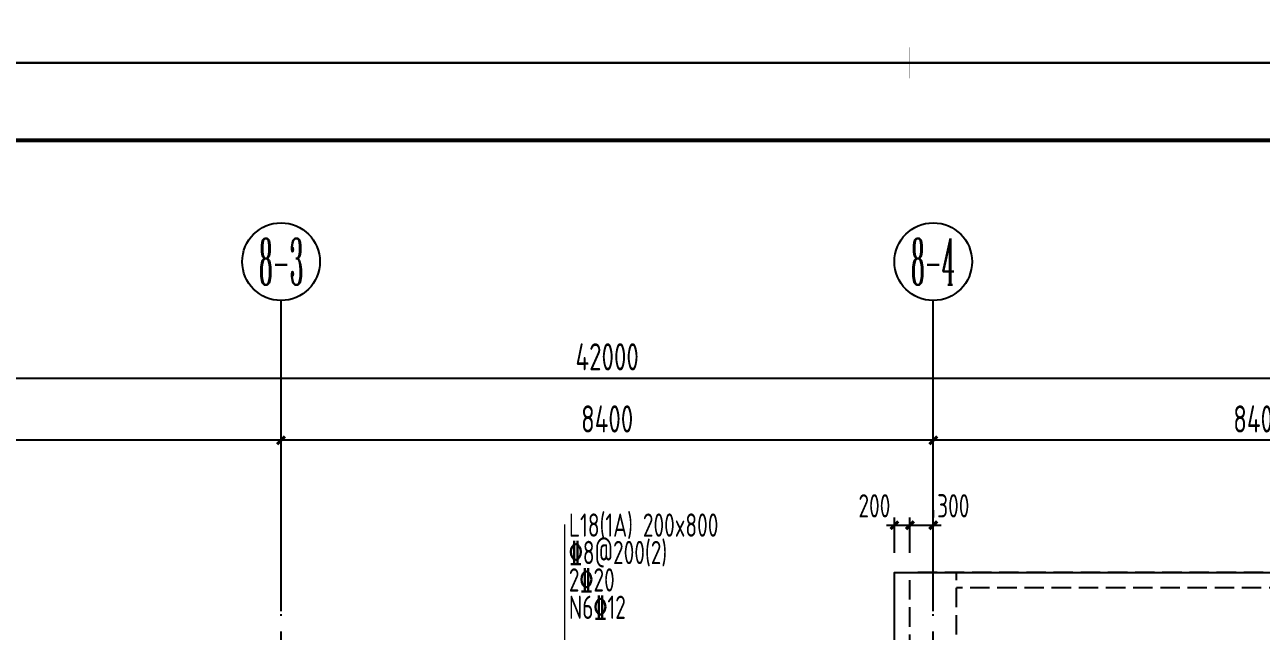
# Model space of a CAD drawing. Extents: x -765033 to 1614171, y -1073 to 729564.
# Drawn here: x 1034701 to 1050628, y 150859 to 158668 of the extents above; entities that cross this region are included whole.
import ezdxf
from ezdxf.enums import TextEntityAlignment as Align

# ---------------------------------------------------------------- set-up
doc = ezdxf.new("R2010")
doc.units = 0
doc.header["$LTSCALE"] = 1000
doc.header["$MEASUREMENT"] = 0
for name, pattern in [('109-34 轴网$0$L1$0$$AUDIT_BAD_LTYPE1', [0]), ('DASH', [0.35, 0.25, -0.1]), ('DOTE', [2.42, 2, -0.2, 0.02, -0.2])]:
    doc.linetypes.add(name, pattern=pattern)
doc.layers.get('Defpoints').update_dxf_attribs({"color": 167})
for name, color, linetype in [('a-dote', 14, 'DOTE'), ('a-dote-dim', 3, 'Continuous'), ('A-TECH_结构', 21, 'Continuous'), ('DIM', 3, 'Continuous'), ('s-beam', 4, 'DASH'), ('s-dim', 3, 'Continuous'), ('s-dote-text', 7, 'Continuous')]:
    doc.layers.add(name, color=color, linetype=linetype)
for name, color, linetype, lineweight in [('梁名称编号', 2, 'Continuous', 18), ('梁标注引线', 2, 'Continuous', 18), ('梁集中标注', 2, 'Continuous', 18)]:
    doc.layers.add(name, color=color, linetype=linetype, lineweight=lineweight)
doc.styles.add('TSSD_Axis', font='Complex.shx', dxfattribs={"width": 0.7, "bigfont": 'hztxt.shx'})
doc.styles.add('TSSD_Dimension', font='tssdeng.shx', dxfattribs={"width": 0.7, "bigfont": 'Hztxt.shx'})
doc.styles.add('TSSD_Rein', font='Tssdeng.shx', dxfattribs={"width": 0.7, "bigfont": 'Hztxt.shx'})
doc.dimstyles.new('TSSD_100_100', dxfattribs={"dimtxt": 300, "dimasz": 100, "dimexe": 100, "dimexo": 250, "dimgap": 100, "dimtad": 1, "dimdec": 0, "dimzin": 0, "dimdsep": 46, "dimtxsty": 'TSSD_Dimension', "dimblk": 'ARCHTICK', "dimblk1": 'ARCHTICK', "dimblk2": 'ARCHTICK', "dimcen": 0, "dimdle": 100, "dimclrt": 7, "dimadec": 0, "dimazin": 0, "dimtfac": 1, "dimtdec": 0, "dimtix": 1, "dimtmove": 2, "dimatfit": 3, "dimfxl": 1, "dimtolj": 1, "dimtzin": 0, "dimarcsym": 0})

# ---------------------------------------------------------------- blocks, each defined once
blk = doc.blocks.new('图框-A1')
for points, const_width in [([(0, 0), (841, 0), (841, 594), (0, 594)], 0.05), ([(766, 584), (25, 584), (25, 10), (766, 10)], 0.5)]:
    blk.add_lwpolyline(points, close=True, dxfattribs=dict(const_width=const_width))
at = {"const_width": 0.05}
for points in [[(420.5, 594), (420.5, 592)], [(420.5, 0), (420.5, 2)]]:
    blk.add_lwpolyline(points, dxfattribs=at)
blk = doc.blocks.new('_ArchTick')
at = {"color": 0, "linetype": 'ByBlock', "const_width": 0.4}
blk.add_lwpolyline([(-0.5, -0.5), (0.5, 0.5)], dxfattribs=at)
blk = doc.blocks.new('*D1025')
at = {"layer": 'Defpoints', "color": 0, "transparency": 16777216}
for p in [(25200, 40000), (25200, 37800), (33600, 37800)]:
    blk.add_point(p, dxfattribs=at)
at = {"layer": 's-dim', "color": 0, "lineweight": -2, "transparency": 16777216}
for p, q in [((33700, 40000), (25100, 40000)), ((25200, 38050), (25200, 40100)), ((33600, 38050), (33600, 40100))]:
    blk.add_line(p, q, dxfattribs=at)
at = {"layer": 's-dim', "color": 0, "lineweight": -2, "transparency": 16777216, "xscale": 100, "yscale": 100, "zscale": 100, "rotation": 180}
blk.add_blockref('_ArchTick', (25200, 40000), dxfattribs=at)
at = {"layer": 's-dim', "color": 0, "lineweight": -2, "transparency": 16777216, "xscale": 100, "yscale": 100, "zscale": 100}
blk.add_blockref('_ArchTick', (33600, 40000), dxfattribs=at)
at = {"layer": 's-dim', "color": 7, "transparency": 16777216, "insert": (29400, 40275), "char_height": 350, "attachment_point": 5, "style": 'TSSD_Dimension'}
blk.add_mtext('\\A1;8400', dxfattribs=at)
blk = doc.blocks.new('*D1026')
at = {"layer": 'Defpoints', "color": 0, "transparency": 16777216}
for p in [(16800, 40000), (16800, 37800), (25200, 37800)]:
    blk.add_point(p, dxfattribs=at)
at = {"layer": 's-dim', "color": 0, "lineweight": -2, "transparency": 16777216}
for p, q in [((25300, 40000), (16700, 40000)), ((16800, 38050), (16800, 40100)), ((25200, 38050), (25200, 40100))]:
    blk.add_line(p, q, dxfattribs=at)
at = {"layer": 's-dim', "color": 0, "lineweight": -2, "transparency": 16777216, "xscale": 100, "yscale": 100, "zscale": 100, "rotation": 180}
blk.add_blockref('_ArchTick', (16800, 40000), dxfattribs=at)
at = {"layer": 's-dim', "color": 0, "lineweight": -2, "transparency": 16777216, "xscale": 100, "yscale": 100, "zscale": 100}
blk.add_blockref('_ArchTick', (25200, 40000), dxfattribs=at)
at = {"layer": 's-dim', "color": 7, "transparency": 16777216, "insert": (21000, 40275), "char_height": 350, "attachment_point": 5, "style": 'TSSD_Dimension'}
blk.add_mtext('\\A1;8400', dxfattribs=at)
blk = doc.blocks.new('*D1027')
at = {"layer": 'Defpoints', "color": 0, "transparency": 16777216}
for p in [(8400, 40000), (8400, 37800), (16800, 37800)]:
    blk.add_point(p, dxfattribs=at)
at = {"layer": 's-dim', "color": 0, "lineweight": -2, "transparency": 16777216}
for p, q in [((16900, 40000), (8300, 40000)), ((8400, 38050), (8400, 40100)), ((16800, 38050), (16800, 40100))]:
    blk.add_line(p, q, dxfattribs=at)
at = {"layer": 's-dim', "color": 0, "lineweight": -2, "transparency": 16777216, "xscale": 100, "yscale": 100, "zscale": 100, "rotation": 180}
blk.add_blockref('_ArchTick', (8400, 40000), dxfattribs=at)
at = {"layer": 's-dim', "color": 0, "lineweight": -2, "transparency": 16777216, "xscale": 100, "yscale": 100, "zscale": 100}
blk.add_blockref('_ArchTick', (16800, 40000), dxfattribs=at)
at = {"layer": 's-dim', "color": 7, "transparency": 16777216, "insert": (12600, 40275), "char_height": 350, "attachment_point": 5, "style": 'TSSD_Dimension'}
blk.add_mtext('\\A1;8400', dxfattribs=at)
blk = doc.blocks.new('ts_axno')
at = {"color": 0, "linetype": 'ByBlock', "lineweight": -2}
blk.add_circle((0, 0), 0.5, dxfattribs=at)
at = {"color": 0, "linetype": 'ByBlock', "lineweight": -2, "style": 'TSSD_Axis', "width": 0.7}
blk.add_attdef('A', text='', height=0.6, dxfattribs=at).set_placement((0, 0), align=Align.MIDDLE_CENTER)
blk = doc.blocks.new('*D1034')
at = {"layer": 'a-dote-dim', "color": 0, "lineweight": -2, "transparency": 16777216}
for p, q in [((-100, 40800), (42100, 40800)), ((0, 37250), (0, 40900)), ((42000, 37250), (42000, 40900))]:
    blk.add_line(p, q, dxfattribs=at)
at = {"layer": 'Defpoints', "color": 0, "transparency": 16777216}
for p in [(42000, 40800), (0, 37000), (42000, 37000)]:
    blk.add_point(p, dxfattribs=at)
at = {"layer": 'a-dote-dim', "color": 0, "lineweight": -2, "transparency": 16777216, "xscale": 100, "yscale": 100, "zscale": 100, "rotation": 180}
blk.add_blockref('_ArchTick', (0, 40800), dxfattribs=at)
at = {"layer": 'a-dote-dim', "color": 0, "lineweight": -2, "transparency": 16777216, "xscale": 100, "yscale": 100, "zscale": 100}
blk.add_blockref('_ArchTick', (42000, 40800), dxfattribs=at)
at = {"layer": 'a-dote-dim', "color": 7, "transparency": 16777216, "insert": (21000, 41075), "char_height": 350, "attachment_point": 5, "style": 'TSSD_Dimension'}
blk.add_mtext('\\A1;42000', dxfattribs=at)
blk = doc.blocks.new('*D1823')
at = {"layer": 'Defpoints', "color": 0, "transparency": 16777216}
for p in [(1046103, 152224), (1045903, 151617), (1046103, 151617)]:
    blk.add_point(p, dxfattribs=at)
at = {"layer": 'DIM', "color": 0, "lineweight": -2, "transparency": 16777216}
for p, q in [((1045903, 151867), (1045903, 152324)), ((1046103, 151867), (1046103, 152324)), ((1045803, 152224), (1046203, 152224))]:
    blk.add_line(p, q, dxfattribs=at)
at = {"layer": 'DIM', "color": 0, "lineweight": -2, "transparency": 16777216, "xscale": 100, "yscale": 100, "zscale": 100, "rotation": 180}
blk.add_blockref('_ArchTick', (1045903, 152224), dxfattribs=at)
at = {"layer": 'DIM', "color": 0, "lineweight": -2, "transparency": 16777216, "xscale": 100, "yscale": 100, "zscale": 100}
blk.add_blockref('_ArchTick', (1046103, 152224), dxfattribs=at)
at = {"layer": 'DIM', "color": 7, "transparency": 16777216, "insert": (1045645, 152474), "char_height": 300, "attachment_point": 5, "style": 'TSSD_Dimension'}
blk.add_mtext('\\A1;200', dxfattribs=at)
blk = doc.blocks.new('*D1824')
at = {"layer": 'Defpoints', "color": 0, "transparency": 16777216}
for p in [(1046403, 152224), (1046403, 152170), (1046103, 151617)]:
    blk.add_point(p, dxfattribs=at)
at = {"layer": 'DIM', "color": 0, "lineweight": -2, "transparency": 16777216}
for p, q in [((1046403, 152420), (1046403, 152324)), ((1046103, 151867), (1046103, 152324)), ((1046003, 152224), (1046503, 152224))]:
    blk.add_line(p, q, dxfattribs=at)
at = {"layer": 'DIM', "color": 0, "lineweight": -2, "transparency": 16777216, "xscale": 100, "yscale": 100, "zscale": 100, "rotation": 180}
blk.add_blockref('_ArchTick', (1046103, 152224), dxfattribs=at)
at = {"layer": 'DIM', "color": 0, "lineweight": -2, "transparency": 16777216, "xscale": 100, "yscale": 100, "zscale": 100}
blk.add_blockref('_ArchTick', (1046403, 152224), dxfattribs=at)
at = {"layer": 'DIM', "color": 7, "transparency": 16777216, "insert": (1046661, 152474), "char_height": 300, "attachment_point": 5, "style": 'TSSD_Dimension'}
blk.add_mtext('\\A1;300', dxfattribs=at)
blk = doc.blocks.new('A$C45ED3BFD')
at = {"layer": 'a-dote'}
for p, q in [((16800, -5600), (16800, 37800)), ((25200, -5600), (25200, 37800))]:
    blk.add_line(p, q, dxfattribs=at)
at = {"layer": 's-dote-text'}
for p, q in [((16800, 37800), (16800, 41800)), ((25200, 37800), (25200, 41800))]:
    blk.add_line(p, q, dxfattribs=at)
ref = blk.add_blockref('ts_axno', (16800, 42300), dxfattribs=dict(at, xscale=1000, yscale=1000, zscale=1000))
ref.add_attrib('3', '8-3', dxfattribs={"height": 600, "rotation": 360, "style": 'TSSD_Axis', "width": 0.333333}).set_placement((16800, 42300), align=Align.MIDDLE_CENTER)
ref = blk.add_blockref('ts_axno', (25200, 42300), dxfattribs=dict(at, xscale=1000, yscale=1000, zscale=1000))
ref.add_attrib('4', '8-4', dxfattribs={"height": 600, "rotation": 360, "style": 'TSSD_Axis', "width": 0.333333}).set_placement((25200, 42300), align=Align.MIDDLE_CENTER)
at = {"layer": 'a-dote-dim'}
dim = blk.add_linear_dim(base=(42000, 40800), p1=(0, 37000), p2=(42000, 37000), dimstyle='TSSD_100_100', dxfattribs=at)
dim.commit()
dim.dimension.update_dxf_attribs({"geometry": '*D1034', "text_midpoint": (21000, 41075)})
at = {"layer": 's-dim'}
for base, p1, p2, picture, middle in [((8400, 40000), (16800, 37800), (8400, 37800), '*D1027', (12600, 40275)), ((16800, 40000), (25200, 37800), (16800, 37800), '*D1026', (21000, 40275)), ((25200, 40000), (33600, 37800), (25200, 37800), '*D1025', (29400, 40275))]:
    dim = blk.add_linear_dim(base=base, p1=p1, p2=p2, dimstyle='TSSD_100_100', dxfattribs=at)
    dim.commit()
    dim.dimension.update_dxf_attribs({"geometry": picture, "text_midpoint": middle})

msp = doc.modelspace()

# ---------------------------------------------------------------- linework, layer by layer
for points in [[(1088143.9, 158178.8), (1088143.9, 217578.8), (1004043.9, 217578.8), (1004043.9, 158178.8)], [(1088143.9, 98778.8), (1088143.9, 158178.8), (1004043.9, 158178.8), (1004043.9, 98778.8)]]:
    msp.add_lwpolyline(points, close=True)
at = {"layer": 'A-TECH_结构'}
msp.add_lwpolyline([(1066503, 126817.3), (1054303, 126817.3), (1054303, 129617.3), (1048303, 129617.3), (1048303, 125417.3), (1041303, 125417.3), (1041303, 112817.3), (1030103, 112817.3), (1030103, 110017.3), (1016503, 110017.3), (1016503, 130617.3), (1017903, 130617.3), (1017903, 141817.3), (1029103, 141817.3), (1029103, 143217.3), (1034703, 143217.3), (1034703, 150217.3), (1045903, 150217.3), (1045902.9, 151617.2), (1063703, 151617.3), (1063703, 141817.3), (1066503.1, 141817.2), (1066503, 126817.3)], dxfattribs=at)
at = {"layer": 's-beam'}
for p, q in [((1046103, 150217.3), (1046103, 151617.3)), ((1063603, 151617.3), (1046203, 151617.3)), ((1046703, 147317.3), (1046703, 151617.3)), ((1054478, 151417.3), (1046703, 151417.3))]:
    msp.add_line(p, q, dxfattribs=at)
at = {"layer": '梁标注引线'}
msp.add_line((1041659.5, 150117.3), (1041659.5, 152233), dxfattribs=at)

# ---------------------------------------------------------------- block references
at = {"xscale": 100, "yscale": 100, "zscale": 100}
for p in [(1004043.9, 158178.8), (1004043.9, 98778.8)]:
    msp.add_blockref('图框-A1', p, dxfattribs=at)
at = {"layer": 's-dim', "linetype": '109-34 轴网$0$L1$0$$AUDIT_BAD_LTYPE1'}
msp.add_blockref('A$C45ED3BFD', (1021203, 113317.3), dxfattribs=at)

# ---------------------------------------------------------------- texts
at = {"layer": '梁名称编号', "color": 50, "linetype": 'Continuous', "style": 'TSSD_Rein', "width": 0.7}
msp.add_text('L18(1A) 200x800', height=300, rotation=0.00001, dxfattribs=at).set_placement((1041709.5, 151985.8), align=Align.BOTTOM_LEFT)
at = {"layer": '梁集中标注', "color": 3, "linetype": 'Continuous', "style": 'TSSD_Rein', "width": 0.7}
for s, p in [('%%1328@200(2)', (1041709.5, 151633.1)), ('2%%13220', (1041709.5, 151280.3)), ('N6%%13212', (1041709.5, 150927.6))]:
    msp.add_text(s, height=300, dxfattribs=at).set_placement(p, align=Align.BOTTOM_LEFT)

# ---------------------------------------------------------------- dimensions: what is measured, and where the dimension line sits
at = {"layer": 'DIM'}
for base, p1, p2, picture, middle in [((1046103, 152224.2), (1045902.9, 151617.2), (1046103, 151617.3), '*D1823', (1045644.8, 152474.2)), ((1046403, 152224.2), (1046103, 151617.3), (1046403, 152170.3), '*D1824', (1046661.1, 152474.2))]:
    dim = msp.add_linear_dim(base=base, p1=p1, p2=p2, dimstyle='TSSD_100_100', dxfattribs=at)
    dim.commit()
    dim.dimension.update_dxf_attribs({"geometry": picture, "text_midpoint": middle, "dimtype": 160})

doc.saveas('drawing.dxf')
